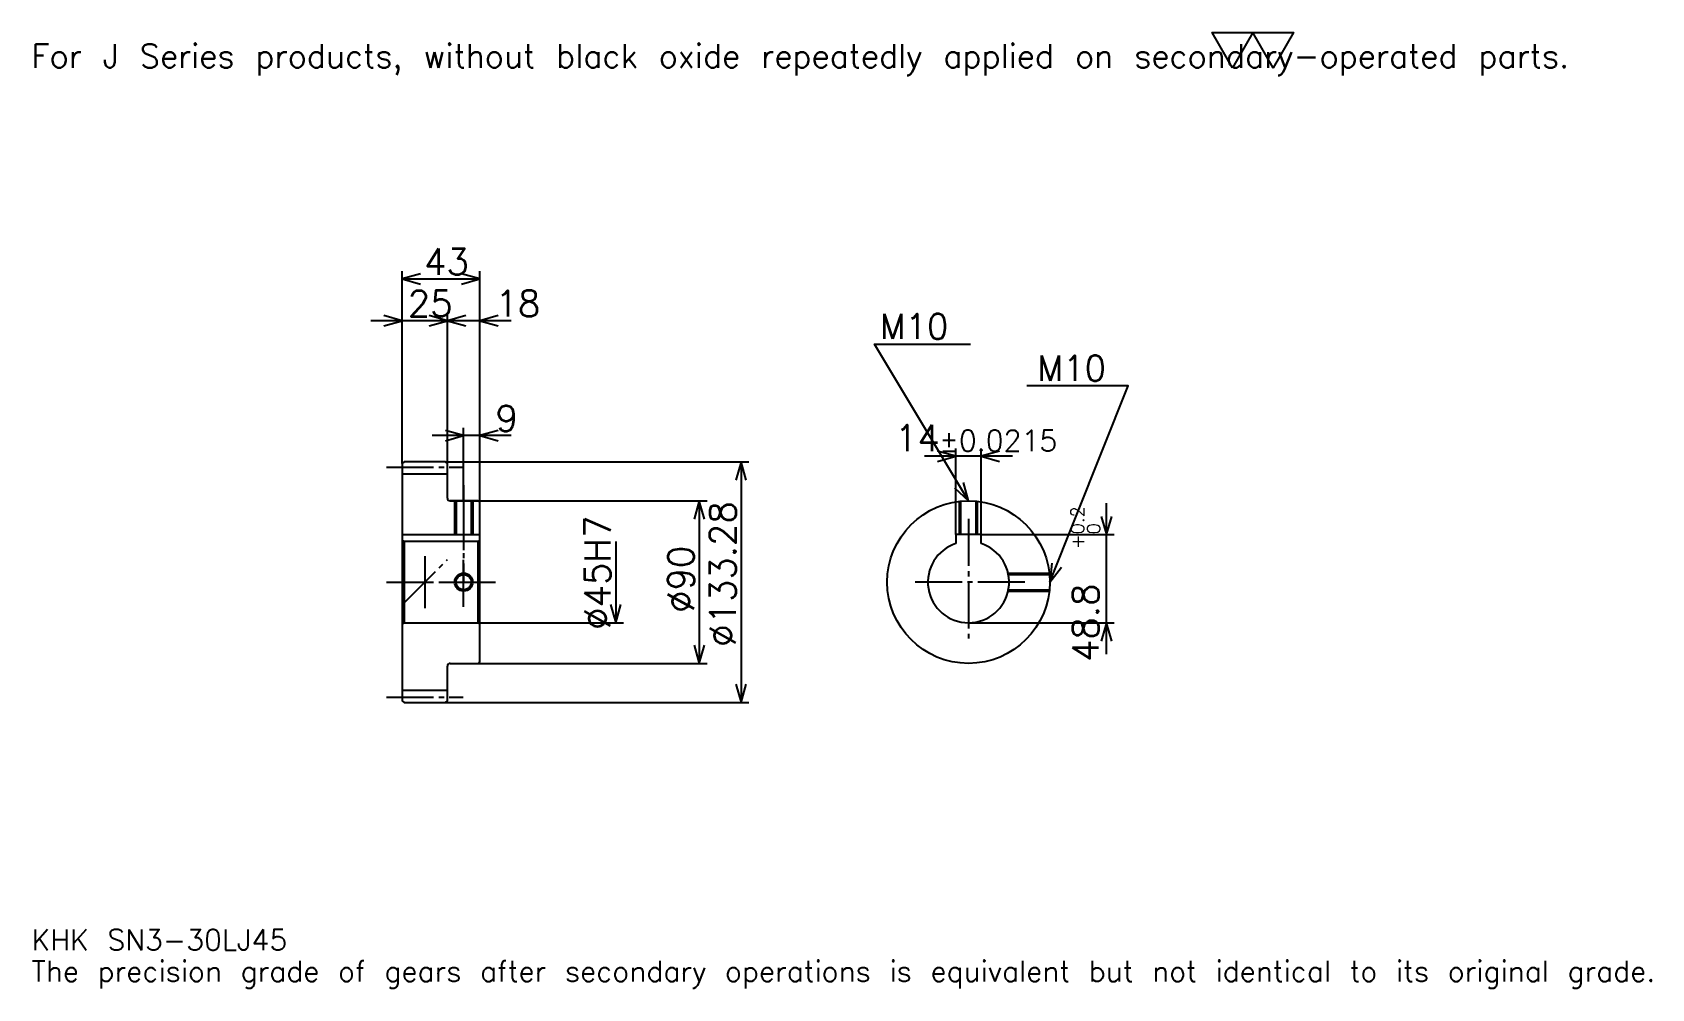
# Model space of a CAD drawing. Extents: x 29 to 926, y 11 to 540.
import ezdxf

# ---------------------------------------------------------------- set-up
doc = ezdxf.new("R2010")
doc.units = 0
doc.linetypes.add('DASHDOT', pattern=[34.695651, 26.021739, -2.891304, 2.891304, -2.891304])
doc.layers.get('0').update_dxf_attribs({"linetype": 'CONTINUOUS'})
doc.layers.add('DASHDOT', color=6, linetype='DASHDOT')
doc.styles.add('KANJI', font='TXT', dxfattribs={"bigfont": 'BIGFONT'})

msp = doc.modelspace()

# ---------------------------------------------------------------- linework, layer by layer
at = {"color": 5}
for p, q in [((234.195663, 302.280884), (234.195663, 407.813538)), ((234.195663, 403.476562), (277.195679, 403.476562)), ((277.195679, 302.280884), (277.195679, 407.813538)), ((276.543488, 380.34613), (216.847839, 380.34613)), ((294.543488, 380.34613), (241.847839, 380.34613)), ((259.195679, 302.280884), (259.195679, 384.683075)), ((294.543488, 316.737427), (250.847839, 316.737427)), ((268.195679, 302.280884), (268.195679, 321.074371)), ((572.065247, 305.310852), (523.369568, 305.310852)), ((540.717407, 261.941284), (540.717407, 309.647827)), ((554.717407, 261.941284), (554.717407, 309.647827)), ((234.195663, 301.280884), (234.195663, 302.280884)), ((258.195679, 302.280884), (277.195679, 302.280884)), ((259.195679, 301.280884), (259.195679, 302.280884)), ((268.195679, 280.641296), (268.195679, 302.280884)), ((268.195679, 280.641296), (268.195679, 302.280884)), ((277.195679, 302.280884), (426.097839, 302.280884)), ((277.195679, 279.641296), (277.195679, 302.280884)), ((421.760864, 302.280884), (421.760864, 169.001694)), ((260.695679, 280.641296), (277.195679, 280.641296)), ((277.195679, 280.641296), (402.967407, 280.641296)), ((398.630432, 280.641296), (398.630432, 190.641296)), ((624.108704, 195.793472), (624.108704, 279.289124)), ((554.717407, 261.941284), (628.445618, 261.941284)), ((352.369568, 258.141296), (352.369568, 213.141296)), ((277.195679, 213.141296), (356.706543, 213.141296)), ((547.717407, 213.141296), (628.445618, 213.141296)), ((260.695679, 190.641296), (277.195679, 190.641296)), ((277.195679, 190.641296), (402.967407, 190.641296)), ((258.195679, 169.001694), (277.195679, 169.001694)), ((277.195679, 169.001694), (426.097839, 169.001694))]:
    msp.add_line(p, q, dxfattribs=at)
at = {"color": 4}
for p, q in [((234.195663, 295.530884), (259.195679, 295.530884)), ((234.195663, 261.941284), (277.195679, 261.941284)), ((235.195663, 258.141296), (235.195663, 213.141296)), ((276.195679, 258.141296), (277.195679, 259.141296)), ((276.195679, 213.141296), (277.195679, 212.141296)), ((234.195663, 175.751694), (259.195679, 175.751694))]:
    msp.add_line(p, q, dxfattribs=at)
at = {"color": 7}
msp.add_line((246.695663, 250.097824), (246.695663, 221.184769), dxfattribs=at)
msp.add_lwpolyline([(693.913025, 520.434753), (682.636963, 539.97998), (727.741272, 539.97998), (716.46521, 520.434753), (705.189087, 539.97998), (693.913025, 520.434753)], dxfattribs=at)
at = {"color": 5}
for points in [[(244.315231, 406.367859), (234.195663, 403.476562), (244.315231, 400.585266)], [(267.076111, 400.585266), (277.195679, 403.476562), (267.076111, 406.367859)], [(224.076096, 377.454803), (234.195663, 380.34613), (224.076096, 383.237427)], [(249.076096, 377.454803), (259.195679, 380.34613), (249.076096, 383.237427)], [(269.315216, 383.237427), (259.195679, 380.34613), (269.315216, 377.454803)], [(287.315216, 383.237427), (277.195679, 380.34613), (287.315216, 377.454803)], [(547.717407, 280.641296), (495.67395, 367.380432), (548.873962, 367.380432)], [(592.717407, 235.641296), (636.086975, 344.25), (579.995605, 344.25)], [(258.076111, 313.84613), (268.195679, 316.737427), (258.076111, 319.628723)], [(287.315216, 319.628723), (277.195679, 316.737427), (287.315216, 313.84613)], [(530.597839, 302.419556), (540.717407, 305.310852), (530.597839, 308.202148)], [(564.836975, 308.202148), (554.717407, 305.310852), (564.836975, 302.419556)], [(424.652191, 292.161346), (421.760864, 302.280884), (418.869568, 292.161346)], [(540.031677, 287.831177), (547.717407, 280.641296), (544.990173, 290.806305)], [(401.521759, 270.521729), (398.630432, 280.641296), (395.739136, 270.521729)], [(621.217407, 272.060852), (624.108704, 261.941284), (627, 272.060852)], [(593.785034, 246.111511), (592.717407, 235.641296), (599.155334, 243.967056)], [(349.478271, 223.260864), (352.369568, 213.141296), (355.260864, 223.260864)], [(627, 203.021729), (624.108704, 213.141296), (621.217407, 203.021729)], [(395.739136, 200.760864), (398.630432, 190.641296), (401.521759, 200.760864)], [(418.869568, 179.121262), (421.760864, 169.001694), (424.652191, 179.121262)]]:
    msp.add_lwpolyline(points, dxfattribs=at)
at = {"color": 4}
for points in [[(259.195679, 282.141296), (259.195679, 301.280884), (258.195679, 302.280884), (235.195663, 302.280884), (234.195663, 301.280884), (234.195663, 212.141296)], [(260.695679, 190.641296), (276.195679, 190.641296), (277.195679, 191.641296), (277.195679, 279.641296), (276.195679, 280.641296), (260.695679, 280.641296)], [(263.195679, 280.641296), (263.195679, 261.941284)], [(264.005676, 280.641296), (264.005676, 261.941284)], [(272.385651, 280.641296), (272.385651, 261.941284)], [(273.195679, 280.641296), (273.195679, 261.941284)], [(542.717407, 261.941284), (542.717407, 280.362671)], [(543.527405, 261.941284), (543.527405, 280.445801)], [(551.90741, 261.941284), (551.90741, 280.445801)], [(552.717407, 261.941284), (552.717407, 280.362671)], [(554.717407, 257.024689), (554.717407, 261.941284), (540.717407, 261.941284), (540.717407, 257.024689)], [(234.195663, 212.141296), (235.195663, 213.141296), (276.195679, 213.141296), (276.195679, 258.141296), (235.195663, 258.141296), (234.195663, 259.141296)], [(569.654785, 240.641296), (592.438782, 240.641296)], [(569.823792, 239.831299), (592.521912, 239.831299)], [(569.654785, 230.641296), (592.438782, 230.641296)], [(569.823792, 231.451294), (592.521912, 231.451294)], [(234.195663, 212.141296), (234.195663, 170.001694), (235.195663, 169.001694), (258.195679, 169.001694), (259.195679, 170.001694), (259.195679, 189.141296)]]:
    msp.add_lwpolyline(points, dxfattribs=at)
for centre, radius in [((547.717407, 235.641296), 45), ((268.195679, 235.641296), 4.19)]:
    msp.add_circle(centre, radius, dxfattribs=at)
at = {"color": 7}
msp.add_circle((268.195679, 235.641296), 5, dxfattribs=at)
at = {"color": 4}
for centre, radius, start, end in [((260.695679, 282.141296), 1.5, 180, 270), ((547.717407, 235.641296), 22.5, 108.12620381, 71.87379619), ((260.695679, 189.141296), 1.5, 90, 180)]:
    msp.add_arc(centre, radius, start, end, dxfattribs=at)
at = {"layer": 'DASHDOT', "color": 7}
for p, q in [((225.521744, 299.280884), (267.869568, 299.280884)), ((268.195679, 280.641296), (268.195679, 235.641296)), ((547.717407, 270.615204), (547.717407, 204.467377)), ((234.195663, 223.141296), (259.195679, 248.141296)), ((225.521744, 235.641296), (285.869568, 235.641296)), ((578.891296, 235.641296), (516.543518, 235.641296)), ((225.521744, 172.001694), (267.869568, 172.001694))]:
    msp.add_line(p, q, dxfattribs=at)
for points in [[(268.195679, 289.315216), (268.195679, 253.26738)], [(268.195679, 221.967377), (268.195679, 249.315216)], [(254.521759, 235.641296), (281.869568, 235.641296)]]:
    msp.add_lwpolyline(points, dxfattribs=at)

# ---------------------------------------------------------------- texts
at = {"color": 7, "style": 'KANJI'}
for s, height, p in [('For J Series products, without black oxide repeatedly applied on secondary-operated parts.', 13.01087, (28.913044, 520.434753)), ('43', 14.456522, (246.29892, 405.789612)), ('25', 14.456522, (237.29892, 382.65918)), ('18', 14.456522, (285.869568, 382.65918)), ('M10', 13.878261, (498.565247, 370.271729)), ('M10', 13.878261, (585.778259, 347.141296)), ('9', 14.456522, (285.869568, 319.050476)), ('14', 14.456522, (507.033875, 308.202148)), ('%%p0.0215', 11.565217, (531.463623, 308.202148)), ('KHK SN3-30LJ45', 11.565217, (28.913044, 31.804348)), ('The precision grade of gears after secondary operations is equivalent but not identical to its original grade.', 11.565217, (28.913044, 14.456522))]:
    msp.add_text(s, height=height, dxfattribs=at).set_placement(p)
for s, height, p in [('%%c133.28', 14.456522, (418.869568, 199.861404)), ('%%c45H7', 14.456522, (349.478271, 209.258148)), ('0.2', 7.228261, (611.676086, 262.109772)), ('+', 7.228261, (611.676086, 254.014114)), ('0', 7.228261, (620.639099, 262.109772)), ('%%c90', 14.456522, (395.739136, 218.654877)), ('48.8', 14.456522, (619.771729, 191.440567))]:
    msp.add_text(s, height=height, rotation=90, dxfattribs=at).set_placement(p)

doc.saveas('drawing.dxf')
